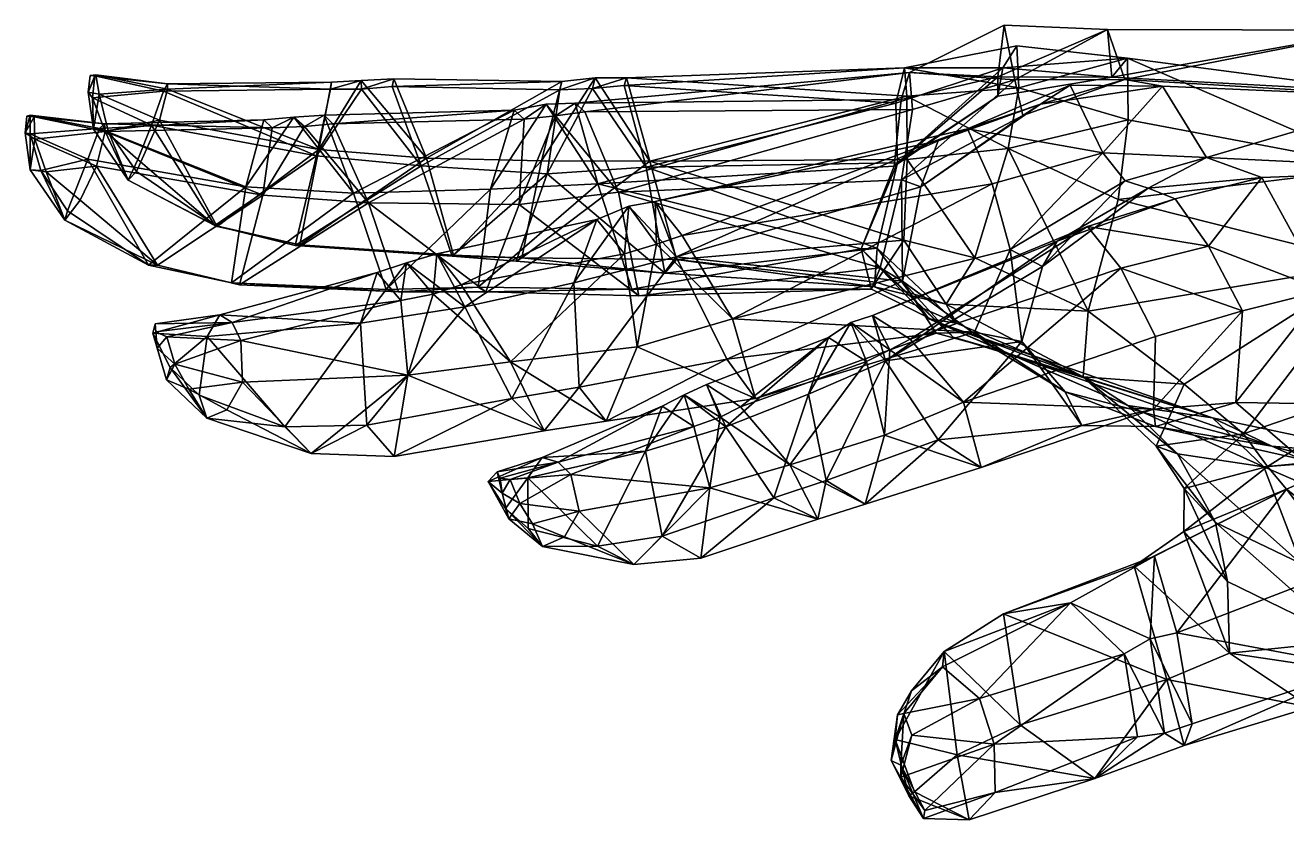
# Model space of a CAD drawing. Extents: x -64 to 64, y 0 to 156.
# Drawn here: x -63.91 to -54.67, y 114.62 to 120.44 of the extents above; entities that cross this region are included whole.
import ezdxf

# ---------------------------------------------------------------- set-up
doc = ezdxf.new("R2010")
doc.units = 0
doc.layers.add('skin', color=250, linetype='CONTINUOUS')

msp = doc.modelspace()

# ---------------------------------------------------------------- meshes
at = {"layer": 'skin', "color": 250}
mesh = msp.add_polyface(dxfattribs=at)
corners = [(-57.786839, 118.800827, 0.093244), (-57.546784, 119.407799, 0.226549), (-57.52051, 119.430061, 0.639617), (-57.533548, 119.869484, 0.961289), (-56.749605, 120.12828, 0.877017), (-57.493451, 119.895538, -0.086954), (-56.785463, 120.062523, -0.194005), (-57.223036, 119.592994, -2.143469), (-56.474619, 119.861267, -1.933735), (-57.351525, 119.254989, -1.787182), (-56.661474, 120.039299, -1.154534), (-57.410714, 119.822685, -1.109018), (-57.491143, 119.307228, -1.376879), (-57.450223, 119.45462, 2.249067), (-57.453588, 119.920196, 1.978509), (-56.711702, 119.536102, 2.269189), (-56.631296, 119.981483, 1.954216), (-56.647756, 120.288025, 1.458819), (-55.83589, 120.197982, 1.35928), (-56.739595, 120.439369, -0.595596), (-55.983401, 120.409027, -0.747072), (-56.255751, 119.999137, -2.595162), (-55.578737, 119.993492, -2.36733), (-56.017286, 119.503738, -2.882371), (-55.257105, 119.470077, -2.956746), (-55.854559, 120.040794, -1.443363), (-56.602164, 119.778907, -1.551602), (-55.684023, 119.244728, -3.37845), (-55.853323, 119.298606, -3.097736), (-55.951834, 120.058036, 0.198863), (-56.78512, 119.918861, 0.469338), (-55.904981, 119.162628, 2.21633), (-55.831015, 119.746048, 2.058025), (-57.47146, 120.127319, 1.492211), (-57.433709, 120.092705, -0.631973), (-57.009557, 119.681152, -2.662143), (-56.828057, 119.27652, -3.049019), (-56.954992, 118.735695, 2.163475), (-59.099713, 118.897758, -3.365127)]
mesh.append_faces([[corners[k] for k in face] for face in [(0, 1, 2), (3, 2, 4), (1, 5, 6), (7, 8, 9), (10, 11, 12), (13, 14, 15), (15, 14, 16), (17, 4, 18), (19, 10, 20), (8, 21, 22), (20, 6, 19), (23, 22, 21), (22, 23, 24), (20, 10, 25), (25, 8, 22), (10, 12, 26), (8, 25, 26), (25, 10, 26), (26, 12, 9), (8, 26, 9), (27, 24, 28), (24, 23, 28), (6, 20, 29), (18, 4, 29), (4, 2, 30), (6, 29, 30), (29, 4, 30), (30, 2, 1), (6, 30, 1), (31, 15, 32), (15, 16, 32), (33, 3, 4), (17, 33, 4), (33, 17, 16), (14, 33, 16), (16, 17, 18), (32, 16, 18), (34, 19, 6), (5, 34, 6), (10, 19, 34), (11, 10, 34), (8, 7, 35), (21, 8, 35), (35, 36, 23), (21, 35, 23), (15, 37, 13), (38, 36, 35)]], dxfattribs={"color": 250})
mesh = msp.add_polyface(dxfattribs=at)
corners = [(-53.866588, 117.280006, -0.892448), (-55.212834, 117.563415, -1.039882), (-54.837082, 117.204697, -0.176279), (-55.884583, 118.659103, -4.311395), (-54.993024, 118.346634, -4.240349), (-55.24125, 118.820717, -4.126314), (-54.671212, 117.040749, 3.158119), (-54.810071, 117.20597, 2.484113), (-54.147515, 117.27034, 3.013182), (-55.832852, 117.653442, 0.126282), (-55.468346, 117.298508, 0.808086), (-55.487348, 119.166916, -3.843855), (-54.851942, 119.324691, -3.677668), (-55.684023, 119.244728, -3.37845), (-53.376333, 119.380401, -3.47562), (-53.747274, 119.915657, -2.063494), (-55.257105, 119.470077, -2.956746), (-55.578737, 119.993492, -2.36733), (-54.00759, 120.402649, -0.549165), (-55.983401, 120.409027, -0.747072), (-55.854559, 120.040794, -1.443363), (-53.962011, 119.951111, 1.127164), (-55.951834, 120.058036, 0.198863), (-55.83589, 120.197982, 1.35928), (-53.984834, 119.396538, 1.853721), (-55.904981, 119.162628, 2.21633), (-55.831015, 119.746048, 2.058025), (-54.038216, 118.692024, 2.044137), (-54.98579, 117.444908, 2.275849), (-53.753781, 117.869415, 2.302732), (-56.125283, 118.344917, 2.128224), (-55.419918, 117.808914, 2.190166), (-54.397935, 118.495048, -4.108636), (-52.999425, 118.540207, -3.772146), (-55.04081, 117.674553, -3.855767), (-55.630432, 117.500625, -3.256856), (-54.558033, 117.258774, -3.068552), (-54.779301, 117.355278, -2.077455), (-52.869213, 117.087769, -2.809666), (-54.248688, 117.663429, -3.807977), (-53.363068, 117.622597, 2.768617), (-53.005828, 116.942934, 2.992042), (-52.416783, 118.542526, 1.952628), (-55.630051, 118.159241, -4.389106), (-55.645865, 117.62552, -3.958571), (-55.625485, 117.354225, 1.812096), (-55.419488, 117.046165, 2.048616)]
mesh.append_faces([[corners[k] for k in face] for face in [(0, 1, 2), (3, 4, 5), (6, 7, 8), (2, 1, 9), (2, 9, 10), (11, 5, 12), (11, 12, 13), (14, 15, 16), (15, 17, 16), (16, 13, 12), (14, 16, 12), (18, 19, 20), (18, 21, 22), (19, 18, 22), (21, 23, 22), (24, 25, 26), (23, 21, 24), (23, 24, 26), (25, 24, 27), (7, 28, 29), (7, 29, 8), (30, 25, 27), (31, 30, 27), (5, 4, 32), (32, 33, 14), (32, 14, 12), (5, 32, 12), (34, 35, 36), (35, 37, 36), (36, 38, 39), (34, 36, 39), (1, 0, 37), (8, 29, 40), (41, 8, 40), (28, 31, 27), (29, 28, 27), (42, 27, 24), (32, 39, 33), (32, 4, 34), (39, 32, 34), (4, 43, 44), (34, 4, 44), (45, 31, 28), (46, 45, 28), (46, 28, 7), (20, 17, 15), (18, 20, 15)]], dxfattribs={"color": 250})
mesh = msp.add_polyface(dxfattribs=at)
corners = [(-57.493451, 119.895538, -0.086954), (-59.883762, 119.869331, -0.408961), (-57.433709, 120.092705, -0.631973), (-59.814037, 119.804169, -1.093627), (-57.410714, 119.822685, -1.109018), (-57.648335, 118.661537, -1.188179), (-59.416836, 118.456947, -1.059161), (-57.711735, 118.506279, -0.590599), (-59.467754, 118.504814, -0.204285), (-57.786839, 118.800827, 0.093244), (-57.546784, 119.407799, 0.226549), (-59.718762, 119.276977, 0.009057), (-59.565689, 119.217369, -1.423051), (-57.491143, 119.307228, -1.376879), (-59.286656, 118.835129, -3.407596), (-59.490438, 119.112708, -2.78089), (-59.522091, 118.765259, -3.436438), (-59.297247, 119.149024, -2.752193), (-59.099713, 118.897758, -3.365127), (-59.144406, 118.742469, -2.150552), (-59.42979, 118.082963, -3.528983), (-58.730072, 118.28814, -3.454577), (-59.894677, 118.551361, -2.31657), (-57.223036, 119.592994, -2.143469), (-57.009557, 119.681152, -2.662143), (-57.351525, 119.254989, -1.787182), (-57.484234, 118.56411, -1.748648), (-58.772155, 117.991737, -2.072864), (-56.828057, 119.27652, -3.049019), (-59.736111, 120.054458, 1.9579), (-59.507687, 120.054993, 1.934007), (-59.336483, 119.444649, 2.32424), (-59.525296, 119.996971, 1.245569), (-59.757958, 119.977036, 1.246983), (-59.362942, 119.398399, 0.883791), (-59.141285, 118.72258, 2.070471), (-59.227257, 118.623528, 1.2204), (-60.275474, 118.735504, 2.098015), (-57.453588, 119.920196, 1.978509), (-57.47146, 120.127319, 1.492211), (-57.533548, 119.869484, 0.961289), (-57.474304, 118.865654, 2.163955), (-57.679378, 118.556656, 1.956742), (-57.450223, 119.45462, 2.249067), (-57.670269, 118.805695, 0.86649), (-57.52051, 119.430061, 0.639617), (-57.689476, 118.522095, 1.474279)]
mesh.append_faces([[corners[k] for k in face] for face in [(0, 1, 2), (3, 4, 2), (1, 3, 2), (5, 6, 7), (8, 9, 7), (6, 8, 7), (0, 10, 11), (1, 0, 11), (9, 8, 11), (10, 9, 11), (12, 6, 5), (13, 12, 5), (12, 13, 4), (3, 12, 4), (14, 15, 16), (15, 14, 17), (18, 17, 14), (15, 17, 19), (14, 16, 20), (18, 14, 21), (20, 21, 14), (15, 19, 22), (23, 17, 24), (17, 18, 24), (23, 25, 19), (17, 23, 19), (26, 27, 19), (25, 26, 19), (18, 21, 28), (29, 30, 31), (32, 33, 34), (35, 36, 37), (38, 30, 39), (32, 40, 39), (30, 32, 39), (35, 41, 42), (38, 43, 31), (30, 38, 31), (41, 35, 31), (43, 41, 31), (34, 36, 44), (45, 34, 44), (34, 45, 40), (32, 34, 40), (44, 36, 46), (46, 36, 35), (42, 46, 35)]], dxfattribs={"color": 250})
mesh = msp.add_polyface(dxfattribs=at)
corners = [(-63.877679, 119.780655, -0.840258), (-63.914232, 119.651649, -1.014617), (-63.901502, 119.772865, -0.997941), (-63.877877, 119.642547, -0.638021), (-63.844987, 119.605743, -1.316701), (-63.849237, 119.769325, -1.147959), (-63.877091, 119.379959, -0.966264), (-63.800328, 119.374435, -0.690688), (-63.327428, 119.661461, -1.250865), (-62.103955, 119.687836, -1.185186), (-63.332334, 119.717239, -0.975317), (-62.166738, 119.745865, -0.625015), (-63.370252, 119.681633, -0.656265), (-62.298176, 119.255722, -0.247078), (-63.455571, 119.45771, -0.420009), (-62.172791, 119.19516, -1.430974), (-63.761441, 119.366478, -1.228899), (-63.391568, 119.407844, -1.44629), (-63.396199, 120.075958, 1.990561), (-63.453808, 119.949638, 1.820408), (-63.438614, 120.070366, 1.837183), (-63.37312, 119.935097, 2.189491), (-63.421685, 119.907623, 1.511835), (-63.404522, 120.068733, 1.68177), (-63.414665, 119.677093, 1.86026), (-63.305374, 119.666481, 2.124427), (-63.331269, 119.666435, 1.585235), (-62.899777, 119.957535, 1.515974), (-62.989201, 119.707161, 1.326556), (-61.779511, 119.483429, 1.193585), (-62.871453, 120.009216, 1.790813), (-62.871323, 119.969788, 2.111554), (-63.08873, 119.456535, 1.525243), (-62.929817, 119.74353, 2.353201), (-63.099682, 119.367058, 2.216139), (-63.160553, 119.305267, 1.871122)]
mesh.append_faces([[corners[k] for k in face] for face in [(0, 1, 2), (0, 3, 1), (4, 5, 1), (1, 5, 2), (6, 1, 3), (7, 6, 3), (1, 6, 4), (8, 9, 10), (11, 12, 10), (9, 11, 10), (12, 11, 13), (14, 12, 13), (9, 8, 15), (10, 2, 5), (8, 10, 5), (0, 2, 10), (12, 0, 10), (4, 16, 17), (7, 3, 14), (12, 14, 3), (0, 12, 3), (4, 17, 8), (5, 4, 8), (18, 19, 20), (18, 21, 19), (22, 23, 19), (19, 23, 20), (24, 19, 21), (25, 24, 21), (24, 26, 22), (19, 24, 22), (27, 28, 29), (30, 20, 23), (27, 30, 23), (18, 20, 30), (31, 18, 30), (26, 32, 28), (22, 26, 28), (25, 21, 33), (34, 25, 33), (24, 25, 35), (26, 24, 35), (32, 26, 35), (31, 33, 21), (18, 31, 21), (22, 28, 27), (23, 22, 27)]], dxfattribs={"color": 250})
mesh = msp.add_polyface(dxfattribs=at)
corners = [(-61.722371, 119.779304, -0.569328), (-60.330376, 119.8181, -0.44373), (-61.509239, 119.209885, -0.190253), (-60.503681, 119.238006, -0.066987), (-60.294292, 119.126999, -1.427267), (-60.258389, 119.750961, -1.123695), (-61.399063, 119.138054, -1.39413), (-61.658982, 119.715767, -1.178293), (-62.166738, 119.745865, -0.625015), (-62.103955, 119.687836, -1.185186), (-61.94547, 119.766197, -0.592325), (-61.868081, 119.697571, -1.204091), (-62.172791, 119.19516, -1.430974), (-62.298176, 119.255722, -0.247078), (-62.343834, 118.538437, -1.249357), (-61.268955, 118.50283, -0.345154), (-62.402431, 118.553116, -0.480145), (-61.211796, 120.04763, 2.001305), (-59.982357, 120.026291, 1.954428), (-60.972801, 119.46611, 2.345181), (-61.224831, 119.991379, 1.388064), (-61.011471, 119.409622, 1.136448), (-59.995358, 119.967072, 1.27009), (-61.670769, 120.022629, 1.999815), (-61.675942, 119.971725, 1.435165), (-61.451565, 120.033264, 2.006716), (-61.449688, 119.971702, 1.388673), (-61.779511, 119.483429, 1.193585), (-61.76199, 119.528092, 2.38444), (-61.901737, 118.830216, 2.156281), (-62.525547, 118.973038, 1.48669), (-62.507583, 118.96553, 2.193794), (-60.784332, 118.747299, 1.346207), (-61.935421, 118.8255, 1.385696), (-60.776649, 118.754173, 2.1544), (-62.899777, 119.957535, 1.515974), (-62.871453, 120.009216, 1.790813), (-62.871323, 119.969788, 2.111554), (-62.929817, 119.74353, 2.353201), (-62.989201, 119.707161, 1.326556)]
mesh.append_faces([[corners[k] for k in face] for face in [(0, 1, 2), (3, 2, 1), (4, 5, 6), (7, 6, 5), (8, 9, 10), (11, 10, 9), (10, 11, 0), (7, 0, 11), (0, 7, 1), (5, 1, 7), (11, 9, 12), (7, 11, 6), (8, 10, 13), (10, 0, 2), (12, 14, 6), (2, 3, 15), (2, 16, 13), (2, 13, 10), (12, 6, 11), (17, 18, 19), (20, 21, 22), (23, 24, 25), (26, 25, 24), (25, 26, 17), (20, 17, 26), (17, 20, 18), (26, 24, 27), (20, 26, 21), (23, 25, 28), (25, 17, 19), (29, 30, 31), (32, 21, 33), (27, 33, 21), (19, 29, 28), (34, 29, 19), (35, 24, 36), (23, 37, 36), (24, 23, 36), (37, 23, 28), (38, 37, 28), (24, 35, 27), (29, 31, 28), (30, 33, 27), (27, 39, 30), (28, 31, 38), (19, 28, 25), (27, 21, 26)]], dxfattribs={"color": 250})
mesh = msp.add_polyface(dxfattribs=at)
corners = [(-60.330376, 119.8181, -0.44373), (-60.258389, 119.750961, -1.123695), (-60.09533, 119.862114, -0.412768), (-60.027374, 119.77636, -1.119413), (-59.883762, 119.869331, -0.408961), (-59.814037, 119.804169, -1.093627), (-60.503681, 119.238006, -0.066987), (-59.718762, 119.276977, 0.009057), (-60.294292, 119.126999, -1.427267), (-59.565689, 119.217369, -1.423051), (-60.594787, 118.519974, -0.316944), (-59.467754, 118.504814, -0.204285), (-60.539306, 118.485489, -1.088135), (-59.416836, 118.456947, -1.059161), (-59.894677, 118.551361, -2.31657), (-60.692628, 118.375068, -2.522875), (-59.723923, 119.015793, -2.83001), (-60.898343, 118.764427, -3.08769), (-59.42979, 118.082963, -3.528983), (-59.522091, 118.765259, -3.436438), (-60.357318, 117.972878, -3.614504), (-60.718414, 118.53643, -3.630732), (-59.490438, 119.112708, -2.78089), (-59.144406, 118.742469, -2.150552), (-59.855156, 117.786888, -2.336311), (-60.129642, 119.445694, 2.343059), (-60.972801, 119.46611, 2.345181), (-59.982357, 120.026291, 1.954428), (-60.089813, 119.349526, 0.966234), (-59.995358, 119.967072, 1.27009), (-61.011471, 119.409622, 1.136448), (-61.224831, 119.991379, 1.388064), (-59.736111, 120.054458, 1.9579), (-59.757958, 119.977036, 1.246983), (-59.507687, 120.054993, 1.934007), (-59.525296, 119.996971, 1.245569), (-60.275474, 118.735504, 2.098015), (-60.784332, 118.747299, 1.346207), (-60.776649, 118.754173, 2.1544), (-60.315311, 118.71077, 1.326153), (-59.227257, 118.623528, 1.2204), (-59.362942, 119.398399, 0.883791), (-59.336483, 119.444649, 2.32424), (-59.141285, 118.72258, 2.070471)]
mesh.append_faces([[corners[k] for k in face] for face in [(0, 1, 2), (3, 2, 1), (2, 3, 4), (5, 4, 3), (0, 2, 6), (2, 4, 7), (3, 1, 8), (5, 3, 9), (10, 11, 12), (13, 12, 11), (8, 12, 13), (9, 8, 13), (6, 7, 10), (11, 10, 7), (8, 9, 3), (2, 7, 6), (14, 15, 16), (17, 16, 15), (18, 19, 20), (21, 20, 19), (17, 21, 16), (19, 16, 21), (16, 19, 22), (16, 22, 14), (14, 23, 24), (25, 26, 27), (28, 29, 30), (29, 27, 31), (27, 29, 32), (33, 32, 29), (32, 33, 34), (35, 34, 33), (27, 32, 25), (33, 29, 28), (36, 37, 38), (39, 37, 36), (39, 36, 40), (30, 37, 28), (39, 28, 37), (28, 39, 40), (41, 28, 40), (42, 36, 25), (43, 36, 42), (25, 38, 26), (36, 38, 25), (28, 41, 33), (32, 42, 25)]], dxfattribs={"color": 250})
mesh = msp.add_polyface(dxfattribs=at)
corners = [(-63.877091, 119.379959, -0.966264), (-63.761441, 119.366478, -1.228899), (-63.844987, 119.605743, -1.316701), (-63.010132, 118.682205, -0.516926), (-62.402431, 118.553116, -0.480145), (-62.943733, 118.680588, -1.221254), (-62.343834, 118.538437, -1.249357), (-63.327428, 119.661461, -1.250865), (-63.391568, 119.407844, -1.44629), (-62.172791, 119.19516, -1.430974), (-62.298176, 119.255722, -0.247078), (-63.511635, 119.158623, -1.256995), (-63.60434, 119.078483, -0.570876), (-63.455571, 119.45771, -0.420009), (-63.623005, 119.011246, -0.920104), (-63.800328, 119.374435, -0.690688), (-62.962579, 118.251472, -3.620152), (-62.946396, 118.072525, -3.745977), (-62.956258, 118.192779, -3.767895), (-62.978661, 118.182769, -3.385975), (-62.816868, 117.954971, -4.006011), (-62.87711, 118.156174, -3.90139), (-62.877991, 117.840881, -3.608669), (-62.853158, 117.931953, -3.33867), (-62.715649, 117.773865, -3.836266), (-62.398602, 118.262573, -3.657087), (-62.334893, 118.130676, -3.89708), (-62.488793, 118.316536, -3.351504), (-62.322643, 117.823197, -4.006373), (-62.580853, 118.159126, -3.068307), (-62.639195, 117.729995, -3.106049), (-62.583988, 117.560699, -3.414201), (-62.436069, 117.622032, -3.763523), (-62.989201, 119.707161, 1.326556), (-63.08873, 119.456535, 1.525243), (-62.525547, 118.973038, 1.48669), (-62.507583, 118.96553, 2.193794), (-63.099682, 119.367058, 2.216139), (-62.929817, 119.74353, 2.353201), (-63.160553, 119.305267, 1.871122), (-63.305374, 119.666481, 2.124427)]
mesh.append_faces([[corners[k] for k in face] for face in [(0, 1, 2), (3, 4, 5), (6, 5, 4), (7, 8, 9), (4, 3, 10), (8, 11, 5), (9, 8, 5), (3, 12, 13), (10, 3, 13), (12, 3, 14), (5, 11, 14), (3, 5, 14), (1, 11, 8), (12, 15, 13), (15, 12, 14), (0, 15, 14), (1, 0, 14), (11, 1, 14), (16, 17, 18), (16, 19, 17), (20, 21, 17), (17, 21, 18), (22, 17, 19), (23, 22, 19), (22, 24, 20), (17, 22, 20), (25, 18, 21), (26, 25, 21), (16, 18, 25), (27, 16, 25), (20, 24, 28), (23, 19, 29), (30, 23, 29), (23, 30, 31), (22, 23, 31), (24, 22, 31), (32, 24, 31), (27, 29, 19), (16, 27, 19), (21, 20, 26), (33, 34, 35), (36, 37, 38), (37, 36, 39), (35, 34, 39), (36, 35, 39), (40, 37, 39)]], dxfattribs={"color": 250})
mesh = msp.add_polyface(dxfattribs=at)
corners = [(-57.648335, 118.661537, -1.188179), (-57.484234, 118.56411, -1.748648), (-57.491143, 119.307228, -1.376879), (-57.351525, 119.254989, -1.787182), (-57.52051, 119.430061, 0.639617), (-57.670269, 118.805695, 0.86649), (-57.786839, 118.800827, 0.093244), (-55.884583, 118.659103, -4.311395), (-55.630051, 118.159241, -4.389106), (-54.993024, 118.346634, -4.240349), (-55.24125, 118.820717, -4.126314), (-56.128911, 118.965644, -4.011297), (-57.290753, 118.287544, 0.523249), (-57.11237, 118.153053, -1.269094), (-57.22046, 118.258377, -0.512153), (-57.711735, 118.506279, -0.590599), (-57.165025, 118.395546, 1.914695), (-57.679378, 118.556656, 1.956742), (-57.474304, 118.865654, 2.163955), (-56.954992, 118.735695, 2.163475), (-56.017286, 119.503738, -2.882371), (-56.828057, 119.27652, -3.049019), (-56.695909, 118.796989, -3.093901), (-56.45794, 118.672775, -3.348174), (-56.351625, 118.856857, -3.614598), (-55.684023, 119.244728, -3.37845), (-56.956733, 118.191125, -2.812297), (-57.239352, 118.182206, -2.251672), (-56.800614, 118.063743, -1.989134), (-56.610367, 118.122993, -3.28587), (-55.487348, 119.166916, -3.843855), (-55.853323, 119.298606, -3.097736), (-57.450223, 119.45462, 2.249067), (-56.125283, 118.344917, 2.128224), (-56.711702, 119.536102, 2.269189), (-55.904981, 119.162628, 2.21633), (-57.689476, 118.522095, 1.474279), (-57.088826, 118.257256, 1.502499), (-56.160672, 117.86322, 1.684012), (-58.730072, 118.28814, -3.454577), (-57.429089, 118.139076, -4.752058), (-57.704953, 118.313362, -4.263816), (-57.577187, 118.061661, -4.818821), (-57.609422, 117.981536, -3.745126), (-57.038707, 117.677666, -4.777461)]
mesh.append_faces([[corners[k] for k in face] for face in [(0, 1, 2), (2, 1, 3), (4, 5, 6), (7, 8, 9), (7, 10, 11), (6, 5, 12), (13, 1, 0), (6, 12, 14), (15, 6, 14), (14, 13, 0), (15, 14, 0), (16, 17, 18), (16, 18, 19), (20, 21, 22), (23, 24, 25), (26, 27, 28), (28, 27, 1), (13, 28, 1), (22, 26, 29), (23, 22, 29), (11, 10, 30), (25, 24, 30), (30, 24, 11), (20, 22, 31), (31, 22, 23), (25, 31, 23), (19, 18, 32), (33, 19, 34), (35, 33, 34), (17, 16, 36), (12, 5, 37), (16, 38, 37), (36, 16, 37), (5, 36, 37), (33, 38, 16), (19, 33, 16), (22, 39, 26), (39, 22, 21), (40, 41, 42), (24, 41, 11), (40, 7, 11), (41, 40, 11), (24, 23, 43), (41, 24, 43), (23, 29, 43), (44, 8, 7), (40, 44, 7)]], dxfattribs={"color": 250})
mesh = msp.add_polyface(dxfattribs=at)
corners = [(-61.268955, 118.50283, -0.345154), (-60.594787, 118.519974, -0.316944), (-61.178272, 118.48642, -1.148277), (-60.539306, 118.485489, -1.088135), (-62.402431, 118.553116, -0.480145), (-62.343834, 118.538437, -1.249357), (-60.294292, 119.126999, -1.427267), (-61.399063, 119.138054, -1.39413), (-60.503681, 119.238006, -0.066987), (-61.509239, 119.209885, -0.190253), (-62.943733, 118.680588, -1.221254), (-62.172791, 119.19516, -1.430974), (-61.334218, 118.628334, -3.190478), (-61.161839, 118.421532, -3.689439), (-61.120942, 118.697731, -3.135134), (-60.923477, 118.468468, -3.677582), (-60.898343, 118.764427, -3.08769), (-60.718414, 118.53643, -3.630732), (-61.10944, 117.875138, -3.769206), (-60.357318, 117.972878, -3.614504), (-61.457265, 118.255462, -2.694449), (-60.692628, 118.375068, -2.522875), (-61.409611, 117.50946, -2.699612), (-60.347595, 117.703994, -2.410732), (-61.209804, 117.280457, -3.408662), (-62.011845, 117.496322, -2.85236), (-61.818527, 117.300614, -3.503841), (-60.111316, 117.46846, -3.146889), (-62.334893, 118.130676, -3.89708), (-62.398602, 118.262573, -3.657087), (-62.488793, 118.316536, -3.351504), (-62.580853, 118.159126, -3.068307), (-62.322643, 117.823197, -4.006373), (-62.436069, 117.622032, -3.763523), (-62.639195, 117.729995, -3.106049), (-62.583988, 117.560699, -3.414201), (-62.715649, 117.773865, -3.836266), (-62.816868, 117.954971, -4.006011), (-60.776649, 118.754173, 2.1544), (-60.784332, 118.747299, 1.346207), (-61.901737, 118.830216, 2.156281), (-61.935421, 118.8255, 1.385696), (-62.525547, 118.973038, 1.48669)]
mesh.append_faces([[corners[k] for k in face] for face in [(0, 1, 2), (3, 2, 1), (0, 2, 4), (5, 4, 2), (3, 6, 7), (2, 3, 7), (2, 7, 5), (1, 0, 8), (0, 4, 9), (10, 5, 11), (12, 13, 14), (15, 14, 13), (14, 15, 16), (17, 16, 15), (15, 13, 18), (17, 15, 19), (12, 14, 20), (14, 16, 21), (22, 23, 24), (25, 22, 26), (24, 26, 22), (18, 24, 27), (20, 21, 22), (23, 22, 21), (28, 13, 29), (12, 30, 29), (13, 12, 29), (30, 12, 20), (31, 30, 20), (28, 32, 18), (13, 28, 18), (22, 25, 20), (26, 24, 18), (32, 33, 26), (18, 32, 26), (25, 34, 31), (20, 25, 31), (34, 25, 35), (26, 33, 35), (25, 26, 35), (36, 33, 32), (37, 32, 28), (21, 20, 14), (18, 19, 15), (38, 39, 40), (41, 40, 39), (41, 42, 40)]], dxfattribs={"color": 250})
mesh = msp.add_polyface(dxfattribs=at)
corners = [(-58.563086, 117.703957, -2.849867), (-59.656974, 117.537598, -3.041539), (-58.772155, 117.991737, -2.072864), (-59.42979, 118.082963, -3.528983), (-58.730072, 118.28814, -3.454577), (-59.855156, 117.786888, -2.336311), (-59.144406, 118.742469, -2.150552), (-57.484234, 118.56411, -1.748648), (-57.239352, 118.182206, -2.251672), (-56.956733, 118.191125, -2.812297), (-58.174638, 117.736793, -3.978455), (-58.779324, 117.497383, -4.251676), (-58.027444, 118.152595, -4.387526), (-58.921448, 117.806251, -4.750025), (-57.617309, 117.434739, -4.898688), (-57.749172, 117.974503, -4.869666), (-58.309593, 117.217644, -5.119795), (-58.671654, 117.644539, -5.182269), (-59.245358, 117.648277, -4.896138), (-59.013939, 117.500321, -5.289088), (-59.08545, 117.732292, -4.818385), (-58.822224, 117.568032, -5.248632), (-57.863294, 118.260353, -4.319299), (-57.577187, 118.061661, -4.818821), (-57.704953, 118.313362, -4.263816), (-58.89785, 117.051247, -5.346993), (-59.369221, 117.318031, -4.495359), (-57.609422, 117.981536, -3.745126), (-58.427269, 116.976516, -4.111805), (-58.044392, 117.102791, -3.987484), (-58.106196, 116.819535, -4.696784), (-57.758098, 116.929848, -4.552132), (-59.247242, 116.696274, -4.489297), (-58.963073, 116.535622, -5.056357), (-59.453445, 116.488091, -5.215313), (-60.009461, 117.238983, -5.417229), (-59.915981, 117.14695, -5.603377), (-59.855564, 116.879349, -5.701339)]
mesh.append_faces([[corners[k] for k in face] for face in [(0, 1, 2), (3, 1, 0), (4, 3, 0), (2, 5, 6), (2, 7, 8), (0, 2, 8), (4, 0, 9), (10, 11, 12), (13, 12, 11), (14, 15, 16), (17, 16, 15), (18, 19, 20), (21, 20, 19), (20, 21, 13), (17, 13, 21), (13, 17, 12), (15, 12, 17), (12, 15, 22), (23, 22, 15), (22, 23, 24), (21, 19, 25), (17, 21, 16), (18, 20, 26), (20, 13, 11), (12, 22, 10), (22, 24, 27), (28, 29, 30), (31, 30, 29), (32, 28, 33), (30, 33, 28), (33, 34, 32), (31, 14, 16), (30, 31, 16), (25, 33, 30), (16, 25, 30), (10, 27, 29), (11, 10, 28), (29, 28, 10), (26, 11, 32), (28, 32, 11), (19, 18, 35), (19, 36, 25), (34, 33, 25), (25, 37, 34), (11, 26, 20), (25, 16, 21), (22, 27, 10)]], dxfattribs={"color": 250})
mesh = msp.add_polyface(dxfattribs=at)
corners = [(-60.347595, 117.703994, -2.410732), (-59.855156, 117.786888, -2.336311), (-60.111316, 117.46846, -3.146889), (-59.656974, 117.537598, -3.041539), (-58.772155, 117.991737, -2.072864), (-61.209804, 117.280457, -3.408662), (-59.42979, 118.082963, -3.528983), (-60.357318, 117.972878, -3.614504), (-61.10944, 117.875138, -3.769206), (-60.692628, 118.375068, -2.522875), (-59.894677, 118.551361, -2.31657), (-60.456589, 117.166733, -5.474977), (-60.419991, 117.009819, -5.554138), (-60.433789, 117.120171, -5.576041), (-60.521279, 117.096923, -5.275081), (-60.288555, 116.935791, -5.759719), (-60.359227, 117.111679, -5.659763), (-60.370522, 116.824028, -5.438874), (-60.395604, 116.899627, -5.210537), (-60.197063, 116.787239, -5.607309), (-59.721233, 116.62281, -4.695334), (-59.247242, 116.696274, -4.489297), (-59.453445, 116.488091, -5.215313), (-59.915981, 117.14695, -5.603377), (-59.013939, 117.500321, -5.289088), (-60.009461, 117.238983, -5.417229), (-59.245358, 117.648277, -4.896138), (-60.126389, 117.271949, -5.185312), (-59.369221, 117.318031, -4.495359), (-60.22989, 117.124046, -4.950123), (-59.855564, 116.879349, -5.701339), (-58.89785, 117.051247, -5.346993), (-59.960849, 116.691025, -5.51161), (-60.228562, 116.753273, -4.988659), (-60.122459, 116.619797, -5.240172)]
mesh.append_faces([[corners[k] for k in face] for face in [(0, 1, 2), (3, 2, 1), (1, 4, 3), (2, 5, 0), (3, 6, 7), (2, 3, 7), (7, 8, 2), (9, 10, 0), (1, 0, 10), (11, 12, 13), (11, 14, 12), (15, 16, 12), (12, 16, 13), (17, 12, 14), (18, 17, 14), (17, 19, 15), (12, 17, 15), (20, 21, 22), (23, 24, 25), (26, 27, 25), (27, 26, 28), (29, 27, 28), (23, 30, 31), (25, 13, 16), (23, 25, 16), (11, 13, 25), (27, 11, 25), (21, 20, 28), (30, 32, 22), (20, 33, 29), (28, 20, 29), (33, 20, 34), (22, 32, 34), (20, 22, 34), (19, 32, 30), (15, 19, 30), (18, 14, 29), (33, 18, 29), (18, 33, 34), (17, 18, 34), (19, 17, 34), (32, 19, 34), (27, 29, 14), (11, 27, 14), (15, 30, 23), (16, 15, 23)]], dxfattribs={"color": 250})
mesh = msp.add_polyface(dxfattribs=at)
corners = [(-57.22046, 118.258377, -0.512153), (-55.212834, 117.563415, -1.039882), (-57.11237, 118.153053, -1.269094), (-56.610367, 118.122993, -3.28587), (-56.956733, 118.191125, -2.812297), (-56.292275, 117.754097, -2.710937), (-56.171264, 117.507553, -3.468341), (-56.800614, 118.063743, -1.989134), (-55.645865, 117.62552, -3.958571), (-55.630432, 117.500625, -3.256856), (-55.04081, 117.674553, -3.855767), (-55.832852, 117.653442, 0.126282), (-56.160672, 117.86322, 1.684012), (-55.625485, 117.354225, 1.812096), (-55.468346, 117.298508, 0.808086), (-57.290753, 118.287544, 0.523249), (-54.779301, 117.355278, -2.077455), (-56.125283, 118.344917, 2.128224), (-55.419918, 117.808914, 2.190166), (-57.088826, 118.257256, 1.502499), (-58.563086, 117.703957, -2.849867), (-57.239352, 118.182206, -2.251672), (-57.577187, 118.061661, -4.818821), (-57.749172, 117.974503, -4.869666), (-57.617309, 117.434739, -4.898688), (-57.429089, 118.139076, -4.752058), (-57.038707, 117.677666, -4.777461), (-58.044392, 117.102791, -3.987484), (-57.222374, 117.402458, -3.628012), (-57.758098, 116.929848, -4.552132), (-56.907184, 117.200104, -4.254342), (-57.609422, 117.981536, -3.745126), (-55.630051, 118.159241, -4.389106), (-55.474121, 115.986634, 4.066585), (-55.36098, 115.319871, 3.886496), (-55.670372, 115.943032, 4.161807), (-55.859275, 115.834634, 4.232689), (-56.254609, 116.207321, 3.91468), (-55.637387, 116.548988, 3.554296), (-56.919666, 115.507386, 4.743043), (-57.191681, 115.7379, 4.595425), (-55.546742, 115.645392, 2.492746), (-55.088219, 115.837783, 2.048671), (-55.787145, 116.476943, 2.700825), (-56.743688, 116.12744, 3.297954), (-57.178758, 115.851127, 3.675704), (-56.622109, 115.314612, 3.002205)]
mesh.append_faces([[corners[k] for k in face] for face in [(0, 1, 2), (3, 4, 5), (6, 3, 5), (2, 1, 7), (4, 7, 5), (8, 6, 9), (8, 9, 10), (6, 5, 9), (1, 0, 11), (12, 13, 14), (11, 12, 14), (11, 0, 15), (12, 11, 15), (9, 5, 16), (7, 1, 16), (5, 7, 16), (12, 17, 18), (13, 12, 18), (12, 15, 19), (4, 20, 21), (22, 23, 24), (25, 22, 26), (27, 28, 29), (30, 29, 28), (24, 29, 30), (26, 24, 30), (28, 27, 31), (24, 26, 22), (8, 30, 6), (28, 3, 6), (30, 28, 6), (3, 28, 31), (26, 30, 8), (32, 26, 8), (33, 34, 35), (35, 36, 37), (33, 35, 38), (39, 40, 37), (36, 39, 37), (37, 38, 35), (41, 42, 43), (43, 44, 41), (44, 45, 46), (38, 44, 43), (37, 44, 38), (37, 45, 44), (45, 37, 40)]], dxfattribs={"color": 250})
mesh = msp.add_polyface(dxfattribs=at)
corners = [(-55.088219, 115.837783, 2.048671), (-53.871016, 115.657494, 2.356057), (-54.212043, 115.929046, 1.306326), (-53.687465, 116.709343, -0.346857), (-53.866588, 117.280006, -0.892448), (-54.837082, 117.204697, -0.176279), (-54.024608, 116.53518, 3.392457), (-53.881357, 115.767, 3.189555), (-54.236434, 116.463395, 3.446013), (-54.114889, 115.733751, 3.246481), (-53.847507, 116.567712, 3.320254), (-53.724059, 115.83954, 3.11242), (-54.494017, 115.44307, 2.62072), (-54.671212, 117.040749, 3.158119), (-54.147515, 117.27034, 3.013182), (-55.423189, 116.729979, 2.372528), (-54.810071, 117.20597, 2.484113), (-52.886035, 116.852905, -1.767326), (-54.779301, 117.355278, -2.077455), (-54.558033, 117.258774, -3.068552), (-54.56554, 116.496376, 0.383609), (-55.190006, 116.794983, 1.38627), (-55.468346, 117.298508, 0.808086), (-55.625485, 117.354225, 1.812096), (-55.419488, 117.046165, 2.048616), (-53.209887, 115.646088, 1.256698), (-52.916533, 115.811037, 2.238319), (-52.865389, 116.209017, 2.840708), (-53.005828, 116.942934, 2.992042), (-53.471957, 116.099892, 0.308057), (-55.103802, 116.364524, 1.773559), (-55.419703, 115.161286, 3.117174), (-55.36098, 115.319871, 3.886496), (-55.474121, 115.986634, 4.066585), (-55.637387, 116.548988, 3.554296), (-55.787145, 116.476943, 2.700825), (-55.546742, 115.645392, 2.492746)]
mesh.append_faces([[corners[k] for k in face] for face in [(0, 1, 2), (3, 4, 5), (6, 7, 8), (9, 8, 7), (10, 11, 6), (7, 6, 11), (9, 7, 12), (7, 11, 1), (6, 8, 13), (10, 6, 14), (13, 14, 6), (7, 1, 12), (12, 1, 0), (13, 15, 16), (4, 17, 18), (18, 17, 19), (3, 5, 20), (21, 2, 20), (21, 22, 23), (24, 21, 23), (2, 1, 25), (1, 11, 26), (11, 10, 27), (10, 14, 28), (20, 29, 3), (2, 25, 29), (20, 2, 29), (22, 21, 20), (5, 22, 20), (15, 24, 16), (0, 2, 30), (2, 21, 30), (21, 24, 30), (30, 24, 15), (0, 30, 15), (12, 31, 9), (32, 9, 31), (33, 34, 13), (13, 8, 33), (8, 9, 33), (32, 33, 9), (15, 35, 0), (15, 13, 35), (34, 35, 13), (0, 36, 12), (31, 12, 36)]], dxfattribs={"color": 250})
mesh = msp.add_polyface(dxfattribs=at)
corners = [(-55.670372, 115.943032, 4.161807), (-55.565505, 115.251878, 3.987044), (-55.859275, 115.834634, 4.232689), (-55.763175, 115.224946, 4.07125), (-55.36098, 115.319871, 3.886496), (-56.075591, 114.919274, 3.508475), (-55.419703, 115.161286, 3.117174), (-56.919666, 115.507386, 4.743043), (-56.812984, 115.171388, 4.68723), (-56.806979, 114.817659, 4.509476), (-56.995891, 114.618111, 4.223648), (-57.496337, 114.929612, 5.031946), (-57.417061, 115.237168, 5.063711), (-57.320113, 114.685731, 4.885114), (-57.329898, 114.628426, 4.646674), (-57.474754, 115.395463, 4.895479), (-57.191681, 115.7379, 4.595425), (-57.496215, 115.018418, 4.809158), (-57.569076, 115.052613, 4.569053), (-57.438465, 114.793938, 4.406154), (-57.522175, 115.385918, 4.608806), (-56.622109, 115.314612, 3.002205), (-55.546742, 115.645392, 2.492746), (-56.743688, 116.12744, 3.297954), (-57.084191, 115.092895, 3.393512), (-57.178758, 115.851127, 3.675704), (-57.41898, 115.562355, 4.337989), (-57.397049, 114.823822, 4.017306), (-57.538079, 115.20681, 4.112987)]
mesh.append_faces([[corners[k] for k in face] for face in [(0, 1, 2), (3, 2, 1), (1, 0, 4), (3, 1, 5), (1, 4, 6), (7, 2, 8), (3, 9, 8), (2, 3, 8), (9, 3, 5), (10, 9, 5), (8, 11, 12), (7, 8, 12), (13, 11, 8), (9, 13, 8), (9, 10, 14), (13, 9, 14), (15, 16, 7), (12, 15, 7), (6, 5, 1), (11, 13, 17), (17, 13, 14), (17, 15, 12), (11, 17, 12), (14, 18, 17), (14, 19, 18), (15, 18, 20), (15, 17, 18), (21, 22, 23), (24, 21, 25), (5, 6, 22), (21, 5, 22), (5, 21, 24), (25, 16, 26), (10, 24, 27), (10, 5, 24), (28, 27, 24), (28, 25, 26), (28, 24, 25), (16, 20, 26), (16, 15, 20), (10, 19, 14), (10, 27, 19), (28, 19, 27), (28, 18, 19), (28, 20, 18), (28, 26, 20)]], dxfattribs={"color": 250})

doc.saveas('drawing.dxf')
